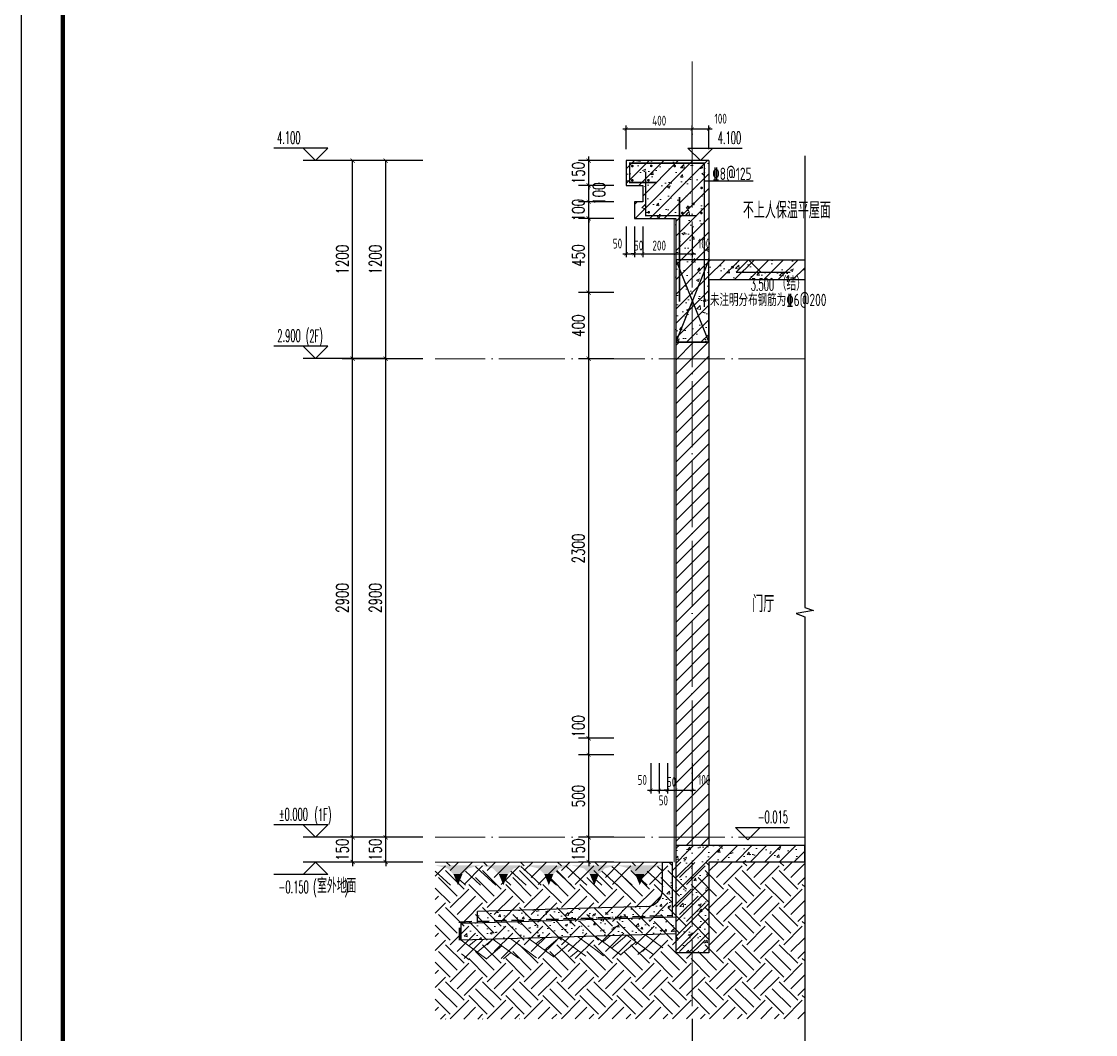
# Model space of a CAD drawing. Extents: x -655480 to 203344, y -294099 to 287156.
# Drawn here: x 163228 to 169733, y 121237 to 127375 of the extents above; entities that cross this region are included whole.
import ezdxf

# ---------------------------------------------------------------- set-up
doc = ezdxf.new("R2010")
doc.units = 0
doc.header["$LTSCALE"] = 1000
doc.linetypes.add('DASH', pattern=[0.35, 0.25, -0.1])
doc.linetypes.add('DOTE', pattern=[2.42, 2, -0.2, 0.02, -0.2])
doc.layers.get('0').update_dxf_attribs({"linetype": 'CONTINUOUS'})
doc.layers.get('DEFPOINTS').update_dxf_attribs({"linetype": 'CONTINUOUS'})
for name, color, linetype in [('AXIS', 3, 'CONTINUOUS'), ('COLUMN', 4, 'CONTINUOUS'), ('DIM', 2, 'CONTINUOUS'), ('DIM_ELEV', 3, 'CONTINUOUS'), ('DIM_SYMB', 3, 'CONTINUOUS'), ('PUB_DIM', 3, 'CONTINUOUS'), ('PUB_TEXT', 2, 'CONTINUOUS'), ('REIN', 6, 'CONTINUOUS'), ('S-大样-砼线', 7, 'CONTINUOUS'), ('S-引出线', 40, 'CONTINUOUS'), ('TEXT', 2, 'CONTINUOUS'), ('WALL', 5, 'CONTINUOUS')]:
    doc.layers.add(name, color=color, linetype=linetype)
for name, color, linetype, lineweight in [('DOTE', 19, 'DOTE', 9), ('PUB_HATCH', 8, 'CONTINUOUS', 9), ('图框', 9, 'CONTINUOUS', 18), ('填充', 251, 'CONTINUOUS', 5), ('立面-中轮廓线', 30, 'CONTINUOUS', 35), ('粉刷', 251, 'CONTINUOUS', 9)]:
    doc.layers.add(name, color=color, linetype=linetype, lineweight=lineweight)
doc.layers.add('yichutu', color=7, linetype='CONTINUOUS', true_color=0xffffff)
doc.styles.add('_TCH_DIM', font='SIMPLEX.shx', dxfattribs={"width": 0.7, "bigfont": 'GBCBIG.shx'})
doc.styles.add('_TCH_DIM_T3', font='SIMPLEX', dxfattribs={"width": 0.705882, "bigfont": 'GBCBIG'})
doc.styles.add('TSSD_DIMENSION', font='Tssdeng.shx', dxfattribs={"width": 0.7, "bigfont": 'tssdchn.shx'})
doc.styles.add('TSSD_REIN', font='tssdeng.shx', dxfattribs={"width": 0.7, "height": 300, "bigfont": 'tssdchn.shx'})
doc.dimstyles.new('_TCH_ARCH&&25', dxfattribs={"dimtxt": 74.375, "dimasz": 25, "dimexe": 62.5, "dimexo": 75, "dimgap": 25, "dimtad": 1, "dimdec": 0, "dimzin": 0, "dimdsep": 46, "dimtxsty": '_TCH_DIM_T3', "dimblk": 'ARCHTICK', "dimcen": 0.09, "dimclrt": 7, "dimazin": 0, "dimtfac": 1, "dimtdec": 0, "dimtix": 1, "dimtmove": 2, "dimatfit": 3, "dimldrblk": 'ARCHTICK', "dimfxl": 1, "dimtolj": 1, "dimtzin": 0, "dimarcsym": 0})
doc.dimstyles.new('TSSD_20_20', dxfattribs={"dimtxt": 60, "dimasz": 20, "dimexe": 20, "dimexo": 50, "dimgap": 20, "dimtad": 1, "dimdec": 0, "dimzin": 0, "dimdsep": 46, "dimtxsty": 'TSSD_DIMENSION', "dimblk": 'ARCHTICK', "dimblk1": 'ARCHTICK', "dimblk2": 'ARCHTICK', "dimcen": 0, "dimdle": 20, "dimclrt": 7, "dimadec": 0, "dimazin": 0, "dimtfac": 1, "dimtdec": 0, "dimtix": 1, "dimtmove": 2, "dimatfit": 3, "dimfxl": 1, "dimtolj": 1, "dimtzin": 0, "dimarcsym": 0})
pattern_1 = [(50, (28072.99, 249033.25), (143.452037, -12.550427), [15, -165]), (355, (28072.99, 249033.25), (-27.750267, 150.438427), [12, -132]), (100.4514, (28084.94, 249032.2), (115.701876, 137.88791), [12.74804, -140.22842]), (46.1842, (28072.99, 249073.25), (213.44821, -33.1038), [22.5, -247.5]), (96.6356, (28090.77, 249070.5), (186.93254, 194.82357), [19.12206, -210.3426]), (351.1842, (28072.99, 249073.25), (186.93239, 194.82372), [18, -198]), (21, (28092.99, 249063.25), (119.38141, -80.52378), [15, -165]), (326, (28092.99, 249063.25), (48.663066, 145.03001), [12, -132]), (71.4514, (28102.93, 249056.54), (168.044526, 64.5061), [12.74804, -140.22842]), (37.5, (28072.986, 249033.25), (2.431971, 66.578771), [0, -130.4, 0, -134, 0, -132.5]), (7.5, (28072.986, 249033.25), (52.613907, 78.882342), [0, -76.4, 0, -127.4, 0, -50.5]), (327.5, (28028.386, 249033.25), (106.764487, -4.510974), [0, -50, 0, -156, 0, -207]), (317.5, (28008.39, 249033.25), (116.637234, 20.020996), [0, -65, 0, -103.6, 0, -147])]
pattern_2 = [(45, (-512502.044, 291727.59), (-44.194174, 44.194174), []), (50, (-512502.04, 291727.59), (179.315046, -15.688034), [18.75, -206.25]), (355, (-512502.04, 291727.6), (-34.687833, 188.048033), [15, -165]), (100.4514, (-512487.1, 291726.28), (144.627345, 172.359886), [15.935047, -175.28553]), (46.1842, (-512502.04, 291777.6), (266.81026, -41.379754), [28.125, -309.375]), (96.6356, (-512479.8, 291774.14), (233.66568, 243.52947), [23.90257, -262.92825]), (351.1842, (-512502.04, 291777.6), (233.66549, 243.52965), [22.5, -247.5]), (21, (-512477.04, 291765.09), (149.226763, -100.654723), [18.75, -206.25]), (326, (-512477.04, 291765.1), (60.828833, 181.28751), [15, -165]), (71.4514, (-512464.6, 291756.7), (210.055657, 80.632624), [15.935047, -175.28553]), (37.5, (-512502.044, 291727.59), (3.039964, 83.2234635), [0, -163, 0, -167.5, 0, -165.625]), (7.5, (-512502.04, 291727.59), (65.767384, 98.602928), [0, -95.5, 0, -159.25, 0, -63.125]), (327.5, (-512557.794, 291727.59), (133.455609, -5.638718), [0, -62.5, 0, -195, 0, -258.75]), (317.5, (-512582.79, 291727.59), (145.796542, 25.026246), [0, -81.25, 0, -129.5, 0, -183.75])]

# ---------------------------------------------------------------- blocks, each defined once
blk = doc.blocks.new('GFDDDDRG')
at = {"layer": '图框'}
blk.add_lwpolyline([(923310, -107437), (923310, -159999), (893610, -159999), (893610, -107437)], close=True, dxfattribs=at)
blk.add_lwpolyline([(923310, -107437), (923310, -159999), (893610, -159999), (893610, -107437)], close=True, dxfattribs=at)
at = {"layer": '图框', "const_width": 50}
blk.add_lwpolyline([(894110, -159499), (922810, -159499), (922810, -108687), (894110, -108687)], close=True, dxfattribs=at)
blk = doc.blocks.new('yct-1051-594-26275-14850-25-1002.0')
at = {"layer": 'yichutu', "color": 7, "true_color": 0xffffff}
blk.add_lwpolyline([(0, 0), (0, 14850), (26275, 14850), (26275, 0)], close=True, dxfattribs=at)
blk = doc.blocks.new('$LINEPAT$素土夯实')
at = {"color": 0}
for p, q in [((0, -210), (210, 0)), ((120, -300), (420, 0)), ((420, 0), (608, -188)), ((495, -300), (795, 0)), ((615, 0), (705, -90)), ((315, -105), (502, -293)), ((210, -210), (300, -300)), ((705, -300), (795, -210))]:
    blk.add_line(p, q, dxfattribs=at)
blk = doc.blocks.new('$LinePat$自然土壤')
at = {"color": 0}
for p, q in [((0, -90), (71, -19)), ((0, -300), (211, -89)), ((420, -300), (630, -90)), ((210, -300), (286, -224))]:
    blk.add_line(p, q, dxfattribs=at)
for points in [[(0, 0), (630, 0), (168, -45), (462, -45)], [(168, -45), (462, -45), (252, -132), (378, -132)], [(252, -132), (378, -132), (315, -300)]]:
    blk.add_solid(points, dxfattribs=at)
blk = doc.blocks.new('sanshui')
at = {"layer": '粉刷'}
h = blk.add_hatch(dxfattribs=at)
h.set_pattern_fill('混凝土', color=256, scale=20)
h.set_pattern_definition(pattern_1)
edge = h.paths.add_edge_path()
edge.add_line((346317.8, 427329.6), (346257.8, 427329.6))
edge.add_line((346257.8, 427329.6), (346257.8, 427160.3))
edge.add_arc((346157.8, 427160.3), 100, 271.71836, 360, ccw=False)
edge.add_line((346160.8, 427060.3), (345137.8, 427029.6))
edge.add_line((345137.8, 427029.6), (345137.8, 426969.6))
edge.add_line((345137.8, 426969.6), (346317.8, 427005))
edge.add_line((346317.8, 427005), (346317.8, 427329.6))
h = blk.add_hatch(dxfattribs=at)
h.set_pattern_fill('混凝土', color=256, scale=20)
h.set_pattern_definition(pattern_1)
h.paths.add_polyline_path([(346337.8, 426895.6), (346337.8, 426995.6), (345037.8, 426956.6), (345037.8, 426856.6)])
at = {"layer": 'COLUMN'}
for p, q in [((346257.8, 427329.6), (346317.8, 427329.6)), ((346257.8, 427160.3), (346257.8, 427329.6)), ((346317.8, 426995), (346317.8, 427329.6)), ((346160.8, 427060.3), (345137.8, 427029.6)), ((345137.8, 426959.6), (345137.8, 427029.6)), ((346338.1, 426995.6), (345037.8, 426956.6)), ((345037.8, 426856.6), (345037.8, 426956.6)), ((346338.1, 426895.6), (345037.8, 426856.6))]:
    blk.add_line(p, q, dxfattribs=at)
blk.add_arc((346157.8, 427160.3), 100, 271.71836, 0, dxfattribs=at)
at = {"layer": '立面-中轮廓线', "linetype": 'DASH', "ltscale": 0.3}
blk.add_lwpolyline([(345027.8, 426856.6), (345027.8, 426966.3), (346317.8, 427005)], dxfattribs=at)
at = {"layer": '粉刷'}
blk.add_line((344881.5, 427329.6), (346257.8, 427329.6), dxfattribs=at)
at = {"layer": '粉刷', "yscale": 0.4, "zscale": 0.4}
for name, p, xscale, rotation in [('$LinePat$自然土壤', (345156.8, 427309.6), -0.4369306507241237, 359.9999999999903), ('$LinePat$自然土壤', (345432, 427309.6), -0.4369306507241237, 359.9999999999903), ('$LinePat$自然土壤', (345707.3, 427309.6), -0.4369306507241237, 359.9999999999903), ('$LinePat$自然土壤', (345982.6, 427309.6), -0.4369306507241237, 359.9999999999903), ('$LinePat$自然土壤', (346257.8, 427309.6), -0.4369306507241237, 359.9999999999903), ('$LINEPAT$素土夯实', (345444.5, 426868.8), -0.5117605352322558, 1.718358001643932), ('$LINEPAT$素土夯实', (345851.2, 426881), -0.5117605352322558, 1.718358001643932), ('$LINEPAT$素土夯实', (346257.8, 426893.2), -0.5117605352322558, 1.718358001643932)]:
    blk.add_blockref(name, p, dxfattribs=dict(at, xscale=xscale, rotation=rotation))
blk = doc.blocks.new('_ArchTick')
at = {"color": 0, "linetype": 'ByBlock', "const_width": 0.15}
blk.add_lwpolyline([(-0.5, -0.5), (0.5, 0.5)], dxfattribs=at)
blk = doc.blocks.new('*D3449')
at = {"layer": 'DEFPOINTS', "color": 0, "transparency": 16777216}
for p in [(167040.6, 122931.5), (167090.6, 122931.5), (167090.6, 122717)]:
    blk.add_point(p, dxfattribs=at)
at = {"layer": 'DIM', "color": 0, "lineweight": -2, "transparency": 16777216}
for p, q in [((167040.6, 122881.5), (167040.6, 122697)), ((167090.6, 122881.5), (167090.6, 122697)), ((167020.6, 122717), (167110.6, 122717))]:
    blk.add_line(p, q, dxfattribs=at)
at = {"layer": 'DIM', "color": 0, "lineweight": -2, "transparency": 16777216, "xscale": 20, "yscale": 20, "zscale": 20, "rotation": 180}
blk.add_blockref('_ArchTick', (167040.6, 122717), dxfattribs=at)
at = {"layer": 'DIM', "color": 0, "lineweight": -2, "transparency": 16777216, "xscale": 20, "yscale": 20, "zscale": 20}
blk.add_blockref('_ArchTick', (167090.6, 122717), dxfattribs=at)
at = {"layer": 'DIM', "color": 7, "transparency": 16777216, "insert": (166988.2, 122779.2), "char_height": 60, "attachment_point": 5, "style": 'TSSD_DIMENSION'}
blk.add_mtext('\\A1;50', dxfattribs=at)
blk = doc.blocks.new('*D3450')
at = {"layer": 'DEFPOINTS', "color": 0, "transparency": 16777216}
for p in [(167090.6, 122931.5), (167140.6, 122931.5), (167140.6, 122717)]:
    blk.add_point(p, dxfattribs=at)
at = {"layer": 'DIM', "color": 0, "lineweight": -2, "transparency": 16777216}
for p, q in [((167090.6, 122881.5), (167090.6, 122697)), ((167140.6, 122881.5), (167140.6, 122697)), ((167070.6, 122717), (167160.6, 122717))]:
    blk.add_line(p, q, dxfattribs=at)
at = {"layer": 'DIM', "color": 0, "lineweight": -2, "transparency": 16777216, "xscale": 20, "yscale": 20, "zscale": 20, "rotation": 180}
blk.add_blockref('_ArchTick', (167090.6, 122717), dxfattribs=at)
at = {"layer": 'DIM', "color": 0, "lineweight": -2, "transparency": 16777216, "xscale": 20, "yscale": 20, "zscale": 20}
blk.add_blockref('_ArchTick', (167140.6, 122717), dxfattribs=at)
at = {"layer": 'DIM', "color": 7, "transparency": 16777216, "insert": (167115.6, 122655), "char_height": 60, "attachment_point": 5, "style": 'TSSD_DIMENSION'}
blk.add_mtext('\\A1;50', dxfattribs=at)
blk = doc.blocks.new('*D3451')
at = {"layer": 'DEFPOINTS', "color": 0, "transparency": 16777216}
for p in [(167140.6, 122931.5), (167190.7, 122931.5), (167190.7, 122717)]:
    blk.add_point(p, dxfattribs=at)
at = {"layer": 'DIM', "color": 0, "lineweight": -2, "transparency": 16777216}
for p, q in [((167140.6, 122881.5), (167140.6, 122697)), ((167190.7, 122881.5), (167190.7, 122697)), ((167140.6, 122717), (167120.6, 122717)), ((167140.6, 122717), (167190.7, 122717)), ((167190.7, 122717), (167210.7, 122717))]:
    blk.add_line(p, q, dxfattribs=at)
at = {"layer": 'DIM', "color": 0, "lineweight": -2, "transparency": 16777216, "xscale": 20, "yscale": 20, "zscale": 20}
blk.add_blockref('_ArchTick', (167140.6, 122717), dxfattribs=at)
at = {"layer": 'DIM', "color": 0, "lineweight": -2, "transparency": 16777216, "xscale": 20, "yscale": 20, "zscale": 20, "rotation": 180}
blk.add_blockref('_ArchTick', (167190.7, 122717), dxfattribs=at)
at = {"layer": 'DIM', "color": 7, "transparency": 16777216, "insert": (167165.7, 122767), "char_height": 60, "attachment_point": 5, "style": 'TSSD_DIMENSION'}
blk.add_mtext('\\A1;50', dxfattribs=at)
blk = doc.blocks.new('*D3452')
at = {"layer": 'DEFPOINTS', "color": 0, "transparency": 16777216}
for p in [(167190.7, 122931.5), (167290.7, 122931.5), (167290.7, 122717)]:
    blk.add_point(p, dxfattribs=at)
at = {"layer": 'DIM', "color": 0, "lineweight": -2, "transparency": 16777216}
for p, q in [((167190.7, 122881.5), (167190.7, 122697)), ((167290.7, 122881.5), (167290.7, 122697)), ((167170.7, 122717), (167310.7, 122717))]:
    blk.add_line(p, q, dxfattribs=at)
at = {"layer": 'DIM', "color": 0, "lineweight": -2, "transparency": 16777216, "xscale": 20, "yscale": 20, "zscale": 20, "rotation": 180}
blk.add_blockref('_ArchTick', (167190.7, 122717), dxfattribs=at)
at = {"layer": 'DIM', "color": 0, "lineweight": -2, "transparency": 16777216, "xscale": 20, "yscale": 20, "zscale": 20}
blk.add_blockref('_ArchTick', (167290.7, 122717), dxfattribs=at)
at = {"layer": 'DIM', "color": 7, "transparency": 16777216, "insert": (167363.1, 122779.2), "char_height": 60, "attachment_point": 5, "style": 'TSSD_DIMENSION'}
blk.add_mtext('\\A1;100', dxfattribs=at)
blk = doc.blocks.new('*D3453')
at = {"layer": 'DEFPOINTS', "color": 0, "transparency": 16777216}
for p in [(166663.6, 122431.5), (166890.7, 122431.5), (166890.7, 122281.6)]:
    blk.add_point(p, dxfattribs=at)
at = {"layer": 'PUB_DIM', "color": 0, "lineweight": -2, "transparency": 16777216}
for p, q in [((166815.7, 122431.5), (166601.1, 122431.5)), ((166663.6, 122431.5), (166663.6, 122456.5)), ((166663.6, 122281.6), (166663.6, 122431.5)), ((166815.7, 122281.6), (166601.1, 122281.6)), ((166663.6, 122281.6), (166663.6, 122256.6))]:
    blk.add_line(p, q, dxfattribs=at)
at = {"layer": 'PUB_DIM', "color": 0, "lineweight": -2, "transparency": 16777216, "xscale": 25, "yscale": 25, "zscale": 25}
for p, rotation in [((166663.6, 122431.5), 270), ((166663.6, 122281.6), 90)]:
    blk.add_blockref('_ArchTick', p, dxfattribs=dict(at, rotation=rotation))
at = {"layer": 'PUB_DIM', "color": 7, "transparency": 16777216, "insert": (166601.4, 122356.6), "char_height": 74.38, "attachment_point": 5, "rotation": 90, "style": '_TCH_DIM_T3'}
blk.add_mtext('\\A1;150', dxfattribs=at)
blk = doc.blocks.new('*D3454')
at = {"layer": 'DEFPOINTS', "color": 0, "transparency": 16777216}
for p in [(166663.6, 122931.5), (166890.7, 122931.5), (166890.7, 122431.5)]:
    blk.add_point(p, dxfattribs=at)
at = {"layer": 'PUB_DIM', "color": 0, "lineweight": -2, "transparency": 16777216}
for p, q in [((166815.7, 122931.5), (166601.1, 122931.5)), ((166663.6, 122431.5), (166663.6, 122931.5)), ((166815.7, 122431.5), (166601.1, 122431.5))]:
    blk.add_line(p, q, dxfattribs=at)
at = {"layer": 'PUB_DIM', "color": 0, "lineweight": -2, "transparency": 16777216, "xscale": 25, "yscale": 25, "zscale": 25}
for p, rotation in [((166663.6, 122931.5), 90), ((166663.6, 122431.5), 270)]:
    blk.add_blockref('_ArchTick', p, dxfattribs=dict(at, rotation=rotation))
at = {"layer": 'PUB_DIM', "color": 7, "transparency": 16777216, "insert": (166601.4, 122681.5), "char_height": 74.38, "attachment_point": 5, "rotation": 90, "style": '_TCH_DIM_T3'}
blk.add_mtext('\\A1;500', dxfattribs=at)
blk = doc.blocks.new('*D3455')
at = {"layer": 'DEFPOINTS', "color": 0, "transparency": 16777216}
for p in [(166663.6, 123031.5), (166890.7, 123031.5), (166890.7, 122931.5)]:
    blk.add_point(p, dxfattribs=at)
at = {"layer": 'PUB_DIM', "color": 0, "lineweight": -2, "transparency": 16777216}
for p, q in [((166815.7, 123031.5), (166601.1, 123031.5)), ((166663.6, 122931.5), (166663.6, 123031.5)), ((166815.7, 122931.5), (166601.1, 122931.5))]:
    blk.add_line(p, q, dxfattribs=at)
at = {"layer": 'PUB_DIM', "color": 0, "lineweight": -2, "transparency": 16777216, "xscale": 25, "yscale": 25, "zscale": 25}
for p, rotation in [((166663.6, 123031.5), 90), ((166663.6, 122931.5), 270)]:
    blk.add_blockref('_ArchTick', p, dxfattribs=dict(at, rotation=rotation))
at = {"layer": 'PUB_DIM', "color": 7, "transparency": 16777216, "insert": (166601.4, 123103.9), "char_height": 74.38, "attachment_point": 5, "rotation": 90, "style": '_TCH_DIM_T3'}
blk.add_mtext('\\A1;100', dxfattribs=at)
blk = doc.blocks.new('*D3456')
at = {"layer": 'DEFPOINTS', "color": 0, "transparency": 16777216}
for p in [(166663.6, 125331.5), (166890.7, 125331.5), (166890.7, 123031.5)]:
    blk.add_point(p, dxfattribs=at)
at = {"layer": 'PUB_DIM', "color": 0, "lineweight": -2, "transparency": 16777216}
for p, q in [((166815.7, 125331.5), (166601.1, 125331.5)), ((166663.6, 123031.5), (166663.6, 125331.5)), ((166815.7, 123031.5), (166601.1, 123031.5))]:
    blk.add_line(p, q, dxfattribs=at)
at = {"layer": 'PUB_DIM', "color": 0, "lineweight": -2, "transparency": 16777216, "xscale": 25, "yscale": 25, "zscale": 25}
for p, rotation in [((166663.6, 125331.5), 90), ((166663.6, 123031.5), 270)]:
    blk.add_blockref('_ArchTick', p, dxfattribs=dict(at, rotation=rotation))
at = {"layer": 'PUB_DIM', "color": 7, "transparency": 16777216, "insert": (166601.4, 124181.5), "char_height": 74.38, "attachment_point": 5, "rotation": 90, "style": '_TCH_DIM_T3'}
blk.add_mtext('\\A1;2300', dxfattribs=at)
blk = doc.blocks.new('*D3457')
at = {"layer": 'DEFPOINTS', "color": 0, "transparency": 16777216}
for p in [(166663.6, 125731.6), (166890.7, 125731.6), (166890.7, 125331.5)]:
    blk.add_point(p, dxfattribs=at)
at = {"layer": 'PUB_DIM', "color": 0, "lineweight": -2, "transparency": 16777216}
for p, q in [((166815.7, 125731.6), (166601.1, 125731.6)), ((166663.6, 125331.5), (166663.6, 125731.6)), ((166815.7, 125331.5), (166601.1, 125331.5))]:
    blk.add_line(p, q, dxfattribs=at)
at = {"layer": 'PUB_DIM', "color": 0, "lineweight": -2, "transparency": 16777216, "xscale": 25, "yscale": 25, "zscale": 25}
for p, rotation in [((166663.6, 125731.6), 90), ((166663.6, 125331.5), 270)]:
    blk.add_blockref('_ArchTick', p, dxfattribs=dict(at, rotation=rotation))
at = {"layer": 'PUB_DIM', "color": 7, "transparency": 16777216, "insert": (166601.4, 125531.5), "char_height": 74.38, "attachment_point": 5, "rotation": 90, "style": '_TCH_DIM_T3'}
blk.add_mtext('\\A1;400', dxfattribs=at)
blk = doc.blocks.new('*D3458')
at = {"layer": 'DEFPOINTS', "color": 0, "transparency": 16777216}
for p in [(166663.6, 126181.6), (166890.7, 126181.6), (166890.7, 125731.6)]:
    blk.add_point(p, dxfattribs=at)
at = {"layer": 'PUB_DIM', "color": 0, "lineweight": -2, "transparency": 16777216}
for p, q in [((166815.7, 126181.6), (166601.1, 126181.6)), ((166663.6, 125731.6), (166663.6, 126181.6)), ((166815.7, 125731.6), (166601.1, 125731.6))]:
    blk.add_line(p, q, dxfattribs=at)
at = {"layer": 'PUB_DIM', "color": 0, "lineweight": -2, "transparency": 16777216, "xscale": 25, "yscale": 25, "zscale": 25}
for p, rotation in [((166663.6, 126181.6), 90), ((166663.6, 125731.6), 270)]:
    blk.add_blockref('_ArchTick', p, dxfattribs=dict(at, rotation=rotation))
at = {"layer": 'PUB_DIM', "color": 7, "transparency": 16777216, "insert": (166601.4, 125956.6), "char_height": 74.38, "attachment_point": 5, "rotation": 90, "style": '_TCH_DIM_T3'}
blk.add_mtext('\\A1;450', dxfattribs=at)
blk = doc.blocks.new('*D3459')
at = {"layer": 'DEFPOINTS', "color": 0, "transparency": 16777216}
for p in [(166663.6, 126281.6), (166890.7, 126281.6), (166890.7, 126181.6)]:
    blk.add_point(p, dxfattribs=at)
at = {"layer": 'PUB_DIM', "color": 0, "lineweight": -2, "transparency": 16777216}
for p, q in [((166815.7, 126281.6), (166601.1, 126281.6)), ((166663.6, 126281.6), (166663.6, 126306.6)), ((166663.6, 126181.6), (166663.6, 126281.6)), ((166815.7, 126181.6), (166601.1, 126181.6)), ((166663.6, 126181.6), (166663.6, 126156.6))]:
    blk.add_line(p, q, dxfattribs=at)
at = {"layer": 'PUB_DIM', "color": 0, "lineweight": -2, "transparency": 16777216, "xscale": 25, "yscale": 25, "zscale": 25}
for p, rotation in [((166663.6, 126281.6), 270), ((166663.6, 126181.6), 90)]:
    blk.add_blockref('_ArchTick', p, dxfattribs=dict(at, rotation=rotation))
at = {"layer": 'PUB_DIM', "color": 7, "transparency": 16777216, "insert": (166601.4, 126231.6), "char_height": 74.38, "attachment_point": 5, "rotation": 90, "style": '_TCH_DIM_T3'}
blk.add_mtext('\\A1;100', dxfattribs=at)
blk = doc.blocks.new('*D3460')
at = {"layer": 'DEFPOINTS', "color": 0, "transparency": 16777216}
for p in [(166663.6, 126381.6), (166890.7, 126381.6), (166890.7, 126281.6)]:
    blk.add_point(p, dxfattribs=at)
at = {"layer": 'PUB_DIM', "color": 0, "lineweight": -2, "transparency": 16777216}
for p, q in [((166815.7, 126381.6), (166601.1, 126381.6)), ((166663.6, 126281.6), (166663.6, 126381.6)), ((166815.7, 126281.6), (166601.1, 126281.6))]:
    blk.add_line(p, q, dxfattribs=at)
at = {"layer": 'PUB_DIM', "color": 0, "lineweight": -2, "transparency": 16777216, "xscale": 25, "yscale": 25, "zscale": 25}
for p, rotation in [((166663.6, 126381.6), 90), ((166663.6, 126281.6), 270)]:
    blk.add_blockref('_ArchTick', p, dxfattribs=dict(at, rotation=rotation))
at = {"layer": 'PUB_DIM', "color": 7, "transparency": 16777216, "insert": (166725.6, 126331.6), "char_height": 74.38, "attachment_point": 5, "rotation": 90, "style": '_TCH_DIM_T3'}
blk.add_mtext('\\A1;100', dxfattribs=at)
blk = doc.blocks.new('*D3461')
at = {"layer": 'DEFPOINTS', "color": 0, "transparency": 16777216}
for p in [(166663.6, 126531.6), (166890.7, 126531.6), (166890.7, 126381.6)]:
    blk.add_point(p, dxfattribs=at)
at = {"layer": 'PUB_DIM', "color": 0, "lineweight": -2, "transparency": 16777216}
for p, q in [((166815.7, 126531.6), (166601.1, 126531.6)), ((166663.6, 126531.6), (166663.6, 126556.6)), ((166663.6, 126381.6), (166663.6, 126531.6)), ((166815.7, 126381.6), (166601.1, 126381.6)), ((166663.6, 126381.6), (166663.6, 126356.6))]:
    blk.add_line(p, q, dxfattribs=at)
at = {"layer": 'PUB_DIM', "color": 0, "lineweight": -2, "transparency": 16777216, "xscale": 25, "yscale": 25, "zscale": 25}
for p, rotation in [((166663.6, 126531.6), 270), ((166663.6, 126381.6), 90)]:
    blk.add_blockref('_ArchTick', p, dxfattribs=dict(at, rotation=rotation))
at = {"layer": 'PUB_DIM', "color": 7, "transparency": 16777216, "insert": (166601.4, 126456.6), "char_height": 74.38, "attachment_point": 5, "rotation": 90, "style": '_TCH_DIM_T3'}
blk.add_mtext('\\A1;150', dxfattribs=at)
blk = doc.blocks.new('*D3462')
at = {"layer": 'DEFPOINTS', "color": 0, "transparency": 16777216}
for p in [(166890.7, 126181.6), (166940.7, 126181.6), (166940.7, 125967)]:
    blk.add_point(p, dxfattribs=at)
at = {"layer": 'DIM', "color": 0, "lineweight": -2, "transparency": 16777216}
for p, q in [((166890.7, 126131.6), (166890.7, 125947)), ((166940.7, 126131.6), (166940.7, 125947)), ((166870.7, 125967), (166960.7, 125967))]:
    blk.add_line(p, q, dxfattribs=at)
at = {"layer": 'DIM', "color": 0, "lineweight": -2, "transparency": 16777216, "xscale": 20, "yscale": 20, "zscale": 20, "rotation": 180}
blk.add_blockref('_ArchTick', (166890.7, 125967), dxfattribs=at)
at = {"layer": 'DIM', "color": 0, "lineweight": -2, "transparency": 16777216, "xscale": 20, "yscale": 20, "zscale": 20}
blk.add_blockref('_ArchTick', (166940.7, 125967), dxfattribs=at)
at = {"layer": 'DIM', "color": 7, "transparency": 16777216, "insert": (166838.2, 126029.2), "char_height": 60, "attachment_point": 5, "style": 'TSSD_DIMENSION'}
blk.add_mtext('\\A1;50', dxfattribs=at)
blk = doc.blocks.new('*D3463')
at = {"layer": 'DEFPOINTS', "color": 0, "transparency": 16777216}
for p in [(166940.7, 126181.6), (166990.7, 126181.6), (166990.7, 125967)]:
    blk.add_point(p, dxfattribs=at)
at = {"layer": 'DIM', "color": 0, "lineweight": -2, "transparency": 16777216}
for p, q in [((166940.7, 126131.6), (166940.7, 125947)), ((166990.7, 126131.6), (166990.7, 125947)), ((166940.7, 125967), (166920.7, 125967)), ((166940.7, 125967), (166990.7, 125967)), ((166990.7, 125967), (167010.7, 125967))]:
    blk.add_line(p, q, dxfattribs=at)
at = {"layer": 'DIM', "color": 0, "lineweight": -2, "transparency": 16777216, "xscale": 20, "yscale": 20, "zscale": 20}
blk.add_blockref('_ArchTick', (166940.7, 125967), dxfattribs=at)
at = {"layer": 'DIM', "color": 0, "lineweight": -2, "transparency": 16777216, "xscale": 20, "yscale": 20, "zscale": 20, "rotation": 180}
blk.add_blockref('_ArchTick', (166990.7, 125967), dxfattribs=at)
at = {"layer": 'DIM', "color": 7, "transparency": 16777216, "insert": (166965.7, 126017), "char_height": 60, "attachment_point": 5, "style": 'TSSD_DIMENSION'}
blk.add_mtext('\\A1;50', dxfattribs=at)
blk = doc.blocks.new('*D3464')
at = {"layer": 'DEFPOINTS', "color": 0, "transparency": 16777216}
for p in [(166990.7, 126181.6), (167190.7, 126181.6), (167190.7, 125967)]:
    blk.add_point(p, dxfattribs=at)
at = {"layer": 'DIM', "color": 0, "lineweight": -2, "transparency": 16777216}
for p, q in [((166990.7, 126131.6), (166990.7, 125947)), ((167190.7, 126131.6), (167190.7, 125947)), ((166970.7, 125967), (167210.7, 125967))]:
    blk.add_line(p, q, dxfattribs=at)
at = {"layer": 'DIM', "color": 0, "lineweight": -2, "transparency": 16777216, "xscale": 20, "yscale": 20, "zscale": 20, "rotation": 180}
blk.add_blockref('_ArchTick', (166990.7, 125967), dxfattribs=at)
at = {"layer": 'DIM', "color": 0, "lineweight": -2, "transparency": 16777216, "xscale": 20, "yscale": 20, "zscale": 20}
blk.add_blockref('_ArchTick', (167190.7, 125967), dxfattribs=at)
at = {"layer": 'DIM', "color": 7, "transparency": 16777216, "insert": (167090.7, 126017), "char_height": 60, "attachment_point": 5, "style": 'TSSD_DIMENSION'}
blk.add_mtext('\\A1;200', dxfattribs=at)
blk = doc.blocks.new('*D3465')
at = {"layer": 'DEFPOINTS', "color": 0, "transparency": 16777216}
for p in [(167190.7, 126181.6), (167290.7, 126181.6), (167290.7, 125967)]:
    blk.add_point(p, dxfattribs=at)
at = {"layer": 'DIM', "color": 0, "lineweight": -2, "transparency": 16777216}
for p, q in [((167190.7, 126131.6), (167190.7, 125947)), ((167290.7, 126131.6), (167290.7, 125947)), ((167170.7, 125967), (167310.7, 125967))]:
    blk.add_line(p, q, dxfattribs=at)
at = {"layer": 'DIM', "color": 0, "lineweight": -2, "transparency": 16777216, "xscale": 20, "yscale": 20, "zscale": 20, "rotation": 180}
blk.add_blockref('_ArchTick', (167190.7, 125967), dxfattribs=at)
at = {"layer": 'DIM', "color": 0, "lineweight": -2, "transparency": 16777216, "xscale": 20, "yscale": 20, "zscale": 20}
blk.add_blockref('_ArchTick', (167290.7, 125967), dxfattribs=at)
at = {"layer": 'DIM', "color": 7, "transparency": 16777216, "insert": (167363.1, 126029.2), "char_height": 60, "attachment_point": 5, "style": 'TSSD_DIMENSION'}
blk.add_mtext('\\A1;100', dxfattribs=at)
blk = doc.blocks.new('*D3466')
at = {"layer": 'DEFPOINTS', "color": 0, "transparency": 16777216}
for p in [(167290.7, 126723.6), (166890.7, 126551.6), (167290.7, 126551.6)]:
    blk.add_point(p, dxfattribs=at)
at = {"layer": 'DIM', "color": 0, "lineweight": -2, "transparency": 16777216}
for p, q in [((166870.7, 126723.6), (167310.7, 126723.6)), ((166890.7, 126601.6), (166890.7, 126743.6)), ((167290.7, 126601.6), (167290.7, 126743.6))]:
    blk.add_line(p, q, dxfattribs=at)
at = {"layer": 'DIM', "color": 0, "lineweight": -2, "transparency": 16777216, "xscale": 20, "yscale": 20, "zscale": 20, "rotation": 180}
blk.add_blockref('_ArchTick', (166890.7, 126723.6), dxfattribs=at)
at = {"layer": 'DIM', "color": 0, "lineweight": -2, "transparency": 16777216, "xscale": 20, "yscale": 20, "zscale": 20}
blk.add_blockref('_ArchTick', (167290.7, 126723.6), dxfattribs=at)
at = {"layer": 'DIM', "color": 7, "transparency": 16777216, "insert": (167090.7, 126773.6), "char_height": 60, "attachment_point": 5, "style": 'TSSD_DIMENSION'}
blk.add_mtext('\\A1;400', dxfattribs=at)
blk = doc.blocks.new('*D3467')
at = {"layer": 'DEFPOINTS', "color": 0, "transparency": 16777216}
for p in [(167390.6, 126723.6), (167290.7, 126551.6), (167390.6, 126551.6)]:
    blk.add_point(p, dxfattribs=at)
at = {"layer": 'DIM', "color": 0, "lineweight": -2, "transparency": 16777216}
for p, q in [((167270.7, 126723.6), (167410.6, 126723.6)), ((167290.7, 126601.6), (167290.7, 126743.6)), ((167390.6, 126601.6), (167390.6, 126743.6))]:
    blk.add_line(p, q, dxfattribs=at)
at = {"layer": 'DIM', "color": 0, "lineweight": -2, "transparency": 16777216, "xscale": 20, "yscale": 20, "zscale": 20, "rotation": 180}
blk.add_blockref('_ArchTick', (167290.7, 126723.6), dxfattribs=at)
at = {"layer": 'DIM', "color": 0, "lineweight": -2, "transparency": 16777216, "xscale": 20, "yscale": 20, "zscale": 20}
blk.add_blockref('_ArchTick', (167390.6, 126723.6), dxfattribs=at)
at = {"layer": 'DIM', "color": 7, "transparency": 16777216, "insert": (167463, 126785.8), "char_height": 60, "attachment_point": 5, "style": 'TSSD_DIMENSION'}
blk.add_mtext('\\A1;100', dxfattribs=at)
blk = doc.blocks.new('*D3468')
at = {"layer": 'DEFPOINTS', "color": 0, "transparency": 16777216}
for p in [(165434.1, 122431.5), (165734.1, 122431.5), (165734.1, 122281.5)]:
    blk.add_point(p, dxfattribs=at)
at = {"layer": 'PUB_DIM', "color": 0, "lineweight": -2, "transparency": 16777216}
for p, q in [((165659.1, 122431.5), (165371.6, 122431.5)), ((165434.1, 122431.5), (165434.1, 122456.5)), ((165434.1, 122281.5), (165434.1, 122431.5)), ((165659.1, 122281.5), (165371.6, 122281.5)), ((165434.1, 122281.5), (165434.1, 122256.5))]:
    blk.add_line(p, q, dxfattribs=at)
at = {"layer": 'PUB_DIM', "color": 0, "lineweight": -2, "transparency": 16777216, "xscale": 25, "yscale": 25, "zscale": 25}
for p, rotation in [((165434.1, 122431.5), 270), ((165434.1, 122281.5), 90)]:
    blk.add_blockref('_ArchTick', p, dxfattribs=dict(at, rotation=rotation))
at = {"layer": 'PUB_DIM', "color": 7, "transparency": 16777216, "insert": (165371.9, 122356.5), "char_height": 74.38, "attachment_point": 5, "rotation": 90, "style": '_TCH_DIM_T3'}
blk.add_mtext('\\A1;150', dxfattribs=at)
blk = doc.blocks.new('*D3469')
at = {"layer": 'DEFPOINTS', "color": 0, "transparency": 16777216}
for p in [(165434.1, 125331.5), (165734.1, 125331.5), (165734.1, 122431.5)]:
    blk.add_point(p, dxfattribs=at)
at = {"layer": 'PUB_DIM', "color": 0, "lineweight": -2, "transparency": 16777216}
for p, q in [((165659.1, 125331.5), (165371.6, 125331.5)), ((165434.1, 122431.5), (165434.1, 125331.5)), ((165659.1, 122431.5), (165371.6, 122431.5))]:
    blk.add_line(p, q, dxfattribs=at)
at = {"layer": 'PUB_DIM', "color": 0, "lineweight": -2, "transparency": 16777216, "xscale": 25, "yscale": 25, "zscale": 25}
for p, rotation in [((165434.1, 125331.5), 90), ((165434.1, 122431.5), 270)]:
    blk.add_blockref('_ArchTick', p, dxfattribs=dict(at, rotation=rotation))
at = {"layer": 'PUB_DIM', "color": 7, "transparency": 16777216, "insert": (165371.9, 123881.5), "char_height": 74.38, "attachment_point": 5, "rotation": 90, "style": '_TCH_DIM_T3'}
blk.add_mtext('\\A1;2900', dxfattribs=at)
blk = doc.blocks.new('*D3470')
at = {"layer": 'DEFPOINTS', "color": 0, "transparency": 16777216}
for p in [(165434.1, 126531.6), (165734.1, 126531.6), (165734.1, 125331.5)]:
    blk.add_point(p, dxfattribs=at)
at = {"layer": 'PUB_DIM', "color": 0, "lineweight": -2, "transparency": 16777216}
for p, q in [((165659.1, 126531.6), (165371.6, 126531.6)), ((165434.1, 125331.5), (165434.1, 126531.6)), ((165659.1, 125331.5), (165371.6, 125331.5))]:
    blk.add_line(p, q, dxfattribs=at)
at = {"layer": 'PUB_DIM', "color": 0, "lineweight": -2, "transparency": 16777216, "xscale": 25, "yscale": 25, "zscale": 25}
for p, rotation in [((165434.1, 126531.6), 90), ((165434.1, 125331.5), 270)]:
    blk.add_blockref('_ArchTick', p, dxfattribs=dict(at, rotation=rotation))
at = {"layer": 'PUB_DIM', "color": 7, "transparency": 16777216, "insert": (165371.9, 125931.6), "char_height": 74.38, "attachment_point": 5, "rotation": 90, "style": '_TCH_DIM_T3'}
blk.add_mtext('\\A1;1200', dxfattribs=at)
blk = doc.blocks.new('*D3471')
at = {"layer": 'DEFPOINTS', "color": 0, "transparency": 16777216}
for p in [(165234.1, 122431.5), (165734.1, 122431.5), (165734.1, 122281.5)]:
    blk.add_point(p, dxfattribs=at)
at = {"layer": 'PUB_DIM', "color": 0, "lineweight": -2, "transparency": 16777216}
for p, q in [((165659.1, 122431.5), (165171.6, 122431.5)), ((165234.1, 122431.5), (165234.1, 122456.5)), ((165234.1, 122281.5), (165234.1, 122431.5)), ((165659.1, 122281.5), (165171.6, 122281.5)), ((165234.1, 122281.5), (165234.1, 122256.5))]:
    blk.add_line(p, q, dxfattribs=at)
at = {"layer": 'PUB_DIM', "color": 0, "lineweight": -2, "transparency": 16777216, "xscale": 25, "yscale": 25, "zscale": 25}
for p, rotation in [((165234.1, 122431.5), 270), ((165234.1, 122281.5), 90)]:
    blk.add_blockref('_ArchTick', p, dxfattribs=dict(at, rotation=rotation))
at = {"layer": 'PUB_DIM', "color": 7, "transparency": 16777216, "insert": (165171.9, 122356.5), "char_height": 74.38, "attachment_point": 5, "rotation": 90, "style": '_TCH_DIM_T3'}
blk.add_mtext('\\A1;150', dxfattribs=at)
blk = doc.blocks.new('*D3472')
at = {"layer": 'DEFPOINTS', "color": 0, "transparency": 16777216}
for p in [(165234.1, 125331.5), (165734.1, 125331.5), (165734.1, 122431.5)]:
    blk.add_point(p, dxfattribs=at)
at = {"layer": 'PUB_DIM', "color": 0, "lineweight": -2, "transparency": 16777216}
for p, q in [((165659.1, 125331.5), (165171.6, 125331.5)), ((165234.1, 122431.5), (165234.1, 125331.5)), ((165659.1, 122431.5), (165171.6, 122431.5))]:
    blk.add_line(p, q, dxfattribs=at)
at = {"layer": 'PUB_DIM', "color": 0, "lineweight": -2, "transparency": 16777216, "xscale": 25, "yscale": 25, "zscale": 25}
for p, rotation in [((165234.1, 125331.5), 90), ((165234.1, 122431.5), 270)]:
    blk.add_blockref('_ArchTick', p, dxfattribs=dict(at, rotation=rotation))
at = {"layer": 'PUB_DIM', "color": 7, "transparency": 16777216, "insert": (165171.9, 123881.5), "char_height": 74.38, "attachment_point": 5, "rotation": 90, "style": '_TCH_DIM_T3'}
blk.add_mtext('\\A1;2900', dxfattribs=at)
blk = doc.blocks.new('*D3473')
at = {"layer": 'DEFPOINTS', "color": 0, "transparency": 16777216}
for p in [(165234.1, 126531.6), (165734.1, 126531.6), (165734.1, 125331.5)]:
    blk.add_point(p, dxfattribs=at)
at = {"layer": 'PUB_DIM', "color": 0, "lineweight": -2, "transparency": 16777216}
for p, q in [((165659.1, 126531.6), (165171.6, 126531.6)), ((165234.1, 125331.5), (165234.1, 126531.6)), ((165659.1, 125331.5), (165171.6, 125331.5))]:
    blk.add_line(p, q, dxfattribs=at)
at = {"layer": 'PUB_DIM', "color": 0, "lineweight": -2, "transparency": 16777216, "xscale": 25, "yscale": 25, "zscale": 25}
for p, rotation in [((165234.1, 126531.6), 90), ((165234.1, 125331.5), 270)]:
    blk.add_blockref('_ArchTick', p, dxfattribs=dict(at, rotation=rotation))
at = {"layer": 'PUB_DIM', "color": 7, "transparency": 16777216, "insert": (165171.9, 125931.6), "char_height": 74.38, "attachment_point": 5, "rotation": 90, "style": '_TCH_DIM_T3'}
blk.add_mtext('\\A1;1200', dxfattribs=at)
blk = doc.blocks.new('A$C657E11A4')
at = {"layer": 'REIN', "const_width": 9}
for points in [[(170.1, 967.8), (4.5, 967.8), (4.5, 1085.2), (457.2, 1085.2), (457.2, 212.4)], [(411.8, 766.6), (102.2, 766.6), (102.2, 1034)], [(306.7, 880.7), (306.7, 245.1)]]:
    blk.add_lwpolyline(points, dxfattribs=at)
at = {"layer": 'REIN', "const_width": 8}
for points in [[(16.9, 1067.1, 1), (24.9, 1067.1, 1)], [(131.5, 1068.5, 1), (139.5, 1068.5, 1)], [(273.4, 1067.1, 1), (281.4, 1067.1, 1)], [(436.6, 1059, 1), (444.6, 1059, 1)], [(16.9, 981.1, 1), (24.9, 981.1, 1)], [(114.4, 981.5, 1), (122.4, 981.5, 1)], [(436.6, 935.1, 1), (444.6, 935.1, 1)], [(116.7, 787.1, 1), (124.7, 787.1, 1)], [(319.8, 782.9, 1), (327.8, 782.9, 1)], [(435.3, 782.9, 1), (443.3, 782.9, 1)]]:
    blk.add_lwpolyline(points, format="xyb", close=True, dxfattribs=at)
at = {"layer": 'S-大样-砼线'}
for p, q in [((283.8, 500), (483.8, 0)), ((483.8, 500), (283.8, 0))]:
    blk.add_line(p, q, dxfattribs=at)
blk.add_lwpolyline([(483.8, 500), (283.8, 500), (283.8, 0), (483.8, 0)], close=True, dxfattribs=at)
at = {"layer": 'S-引出线'}
blk.add_line((453, 978.7), (753.2, 978.7), dxfattribs=at)
at = {"layer": 'TEXT', "style": 'TSSD_REIN', "width": 0.7}
for s, p in [('%%1328@125', (505.1, 982.8)), ('未注明分布钢筋为%%1326@200', (491, 218.6))]:
    blk.add_text(s, height=75, rotation=0, dxfattribs=at).set_placement(p)

msp = doc.modelspace()

# ---------------------------------------------------------------- hatches: boundary and pattern name
at = {"layer": 'PUB_HATCH'}
h = msp.add_hatch(dxfattribs=at)
h.set_pattern_fill('钢筋混凝土', color=256, scale=25, style=0)
h.set_pattern_definition(pattern_2)
h.paths.add_polyline_path([(166890.66, 126531.6), (166890.65, 126381.6), (166990.69, 126381.6), (166990.69, 126281.59), (166940.68, 126281.59), (166940.68, 126181.59), (167290.69, 126181.58), (167290.69, 126531.59)])
h = msp.add_hatch(dxfattribs=at)
h.set_pattern_fill('钢筋混凝土', color=256, scale=25, style=0)
h.set_pattern_definition(pattern_2)
h.paths.add_polyline_path([(167290.69, 126531.59), (167290.69, 126181.58), (167190.71, 126181.59), (167190.72, 125931.54), (167324.06, 125891.54), (167390.72, 125931.54), (167390.69, 126531.59)])
h = msp.add_hatch(dxfattribs=at)
h.set_pattern_fill('钢筋混凝土', color=256, scale=25, style=0)
h.set_pattern_definition(pattern_2)
h.paths.add_polyline_path([(167324.06, 125891.54), (167190.72, 125931.54), (167190.73, 125431.54), (167390.73, 125431.55), (167390.73, 125811.54)])
h = msp.add_hatch(dxfattribs=at)
h.set_pattern_fill('钢筋混凝土', color=256, scale=25, style=0)
h.set_pattern_definition(pattern_2)
h.paths.add_polyline_path([(167324.06, 125891.54), (167390.73, 125811.54), (167971.63, 125811.54), (167971.63, 125931.54), (167390.72, 125931.54)])
h = msp.add_hatch(dxfattribs=at)
h.set_pattern_fill('普通砖', color=256, scale=25, style=0)
h.set_pattern_definition([(45, (-512502.044, 291772.47), (-44.1941915, 44.1941915), [])])
h.paths.add_polyline_path([(167390.7, 125431.54), (167190.7, 125431.54), (167190.7, 122381.75), (167390.7, 122381.75)])
h = msp.add_hatch(dxfattribs=at)
h.set_pattern_fill('钢筋混凝土', color=256, scale=25, style=0)
h.set_pattern_definition(pattern_2)
h.paths.add_polyline_path([(167390.7, 122281.75), (167190.7, 122381.75), (167190.7, 121731.54), (167390.7, 121731.54)])
h = msp.add_hatch(dxfattribs=at)
h.set_pattern_fill('钢筋混凝土', color=256, scale=25, style=0)
h.set_pattern_definition(pattern_2)
h.paths.add_polyline_path([(167971.63, 122381.75), (167190.7, 122381.75), (167390.7, 122281.75), (167971.63, 122281.75)])
at = {"layer": '填充'}
h = msp.add_hatch(dxfattribs=at)
h.set_pattern_fill('EARTH', color=250, scale=50, angle=45, style=0)
h.set_pattern_definition([(45, (-303983.24, 158740.33), (0, 224.506403), [158.75, -158.75]), (45, (-304025.34, 158782.43), (0, 224.506403), [158.75, -158.75]), (45, (-304067.43, 158824.52), (0, 224.506403), [158.75, -158.75]), (135, (-304067.43, 158852.59), (-224.506403, 0), [158.75, -158.75]), (135, (-304025.34, 158894.68), (-224.506403, 0), [158.75, -158.75]), (135, (-303983.24, 158936.78), (-224.506403, 0), [158.75, -158.75])])
edge = h.paths.add_edge_path()
edge.add_line((165734.49, 122281.53), (165733.71, 121330.29))
edge.add_line((165734.1, 121330.29), (167971.63, 121332.79))
edge.add_line((167971.63, 121332.79), (167971.63, 122279.24))
edge.add_line((167971.63, 122279.24), (165734.1, 122281.53))

# ---------------------------------------------------------------- linework, layer by layer
at = {"layer": 'AXIS'}
msp.add_line((167290.7, 121331.56), (167290.7, 120872.17), dxfattribs=at)
at = {"layer": 'DIM_ELEV'}
for p, q in [((165084.07, 126607.04), (164756.07, 126607.04)), ((165009.07, 126532.04), (164934.07, 126607.04)), ((165009.07, 126532.04), (165084.07, 126607.04)), ((167339.82, 126531.59), (167264.82, 126606.59)), ((167264.82, 126606.59), (167592.82, 126606.59)), ((167339.82, 126531.59), (167414.82, 126606.59)), ((165434.07, 126532.04), (164934.07, 126532.04)), ((165084.07, 125407.01), (164756.07, 125407.01)), ((165009.07, 125332.01), (164934.07, 125407.01)), ((165009.07, 125332.01), (165084.07, 125407.01)), ((165434.07, 125332.01), (164934.07, 125332.01)), ((165084.07, 122507.01), (164756.07, 122507.01)), ((165009.07, 122432.01), (164934.07, 122507.01)), ((165009.07, 122432.01), (165084.07, 122507.01)), ((165434.07, 122432.01), (164934.07, 122432.01)), ((165009.07, 122281.54), (164934.07, 122206.54)), ((165434.07, 122281.54), (164934.07, 122281.54)), ((165009.07, 122281.54), (165084.07, 122206.54)), ((165084.07, 122206.54), (164756.07, 122206.54))]:
    msp.add_line(p, q, dxfattribs=at)
at = {"layer": 'DIM_ELEV', "color": 3}
for p, q in [((167631.35, 125931.54), (167556.35, 125856.54)), ((167631.35, 125931.54), (167706.35, 125856.54)), ((167556.35, 125856.54), (167884.35, 125856.54))]:
    msp.add_line(p, q, dxfattribs=at)
at = {"layer": 'DIM_ELEV', "color": 6}
for p, q in [((167627.57, 122416.55), (167552.57, 122491.55)), ((167552.57, 122491.55), (167880.57, 122491.55)), ((167627.57, 122416.55), (167702.57, 122491.55))]:
    msp.add_line(p, q, dxfattribs=at)
at = {"layer": 'DIM_SYMB'}
msp.add_lwpolyline([(167971.63, 126561.58), (167971.63, 123824.69), (168024.13, 123805.58), (167919.13, 123787.06), (167971.63, 123768.44), (167971.63, 121031.54)], dxfattribs=at)
at = {"layer": 'DOTE', "color": 1, "linetype": 'DOTE', "ltscale": 0.2}
for p, q in [((167290.7, 127131.57), (167290.7, 121331.54)), ((167971.63, 125331.54), (165734.07, 125331.54)), ((167971.63, 122431.54), (165734.07, 122431.54))]:
    msp.add_line(p, q, dxfattribs=at)
at = {"layer": 'PUB_HATCH', "color": 215, "true_color": 0xa953a0}
msp.add_lwpolyline([(167181.07, 126181.59), (167180.7, 125721.58), (167180.7, 125721.58), (167180.7, 122281.58)], dxfattribs=at)
at = {"layer": 'WALL'}
for p, q in [((166890.66, 126531.6), (166890.65, 126381.6)), ((167290.69, 126531.59), (166890.66, 126531.6)), ((167390.69, 126531.59), (167290.69, 126531.59)), ((167390.69, 126531.59), (167390.72, 125931.54)), ((166890.65, 126381.6), (166990.69, 126381.6)), ((166990.69, 126381.6), (166990.69, 126281.59)), ((166990.69, 126281.59), (166940.68, 126281.59)), ((166940.68, 126281.59), (166940.68, 126181.59)), ((166940.68, 126181.59), (167190.71, 126181.59)), ((167190.71, 126181.59), (167190.72, 125931.54)), ((167190.72, 125931.54), (167190.73, 125431.54)), ((167390.72, 125931.54), (167971.63, 125931.54)), ((167971.63, 125931.54), (167971.63, 125811.54)), ((167390.73, 125811.54), (167971.63, 125811.54)), ((167390.73, 125811.54), (167390.73, 125431.55)), ((167190.73, 125431.54), (167190.7, 125431.54)), ((167190.7, 125431.54), (167190.7, 122381.75)), ((167390.73, 125431.55), (167190.73, 125431.54)), ((167390.7, 125431.54), (167390.7, 122381.75)), ((167190.7, 122381.75), (167190.7, 121731.54)), ((167971.63, 122381.75), (167190.7, 122381.75)), ((167971.63, 122281.75), (167971.63, 122381.75)), ((167390.7, 122281.75), (167390.7, 121731.54)), ((167971.63, 122281.75), (167390.7, 122281.75)), ((167390.7, 121731.54), (167190.7, 121731.54))]:
    msp.add_line(p, q, dxfattribs=at)

# ---------------------------------------------------------------- block references
at = {"xscale": 0.5, "yscale": 0.5, "zscale": 0.5}
msp.add_blockref('GFDDDDRG', (-283576.43, 198011.07), dxfattribs=at)
msp.add_blockref('sanshui', (-179147.43, -305048.05))
at = {"layer": 'WALL'}
msp.add_blockref('A$C657E11A4', (166906.94, 125431.47), dxfattribs=at)
at = {"layer": 'yichutu', "rotation": 270}
msp.add_blockref('yct-1051-594-26275-14850-25-1002.0', (163228.46, 144292.59), dxfattribs=at)

# ---------------------------------------------------------------- texts
at = {"layer": 'DIM_ELEV', "color": 7, "style": '_TCH_DIM'}
for s, height, width, p in [('3.500', 74.375, 0.494118, (167644.79, 125744.02)), ('（结）', 84.397, 0.7, (167802.29, 125744.02))]:
    msp.add_text(s, height=height, dxfattribs=dict(at, width=width)).set_placement(p)
at = {"layer": 'PUB_TEXT'}
for s, height, style, width, p in [('4.100', 74.375, '_TCH_DIM', 0.494118, (164776.57, 126633.29)), ('4.100', 74.375, '_TCH_DIM', 0.494118, (167445.32, 126632.84)), ('不上人保温平屋面', 100, 'TSSD_REIN', 0.7, (167597.72, 126181.36)), ('2.900', 74.375, '_TCH_DIM', 0.494118, (164777.97, 125433.26)), ('(2F)', 74.375, '_TCH_DIM', 0.494118, (164950.12, 125432.04)), ('门厅', 100, 'TSSD_REIN', 0.7, (167654.56, 123795.89)), ('(1F)', 74.375, '_TCH_DIM', 0.494118, (165002.44, 122532.04)), ('%%P0.000', 74.375, '_TCH_DIM', 0.494118, (164787.07, 122533.26)), ('-0.150', 74.375, '_TCH_DIM', 0.494118, (164785.67, 122092.79)), ('(', 74.38, '_TCH_DIM', 0.494118, (164994.39, 122094.02)), ('室外地面', 89.362, '_TCH_DIM', 0.7, (165018.89, 122094.02)), (')', 74.38, '_TCH_DIM', 0.494118, (165185.7, 122094.02))]:
    msp.add_text(s, height=height, dxfattribs=dict(at, style=style, width=width)).set_placement(p)
at = {"layer": 'PUB_TEXT', "color": 6, "style": '_TCH_DIM', "width": 0.494118}
msp.add_text('-0.015', height=74.375, dxfattribs=at).set_placement((167687.57, 122517.8))

# ---------------------------------------------------------------- dimensions: what is measured, and where the dimension line sits
at = {"layer": 'DIM'}
for p1, p2, distance, picture, middle in [((166890.66, 126551.58), (167290.69, 126551.58), 172.05, '*D3466', (167090.67, 126773.64)), ((166940.68, 126181.59), (166990.71, 126181.59), -214.55, '*D3463', (166965.69, 126017.05)), ((166990.71, 126181.59), (167190.7, 126181.59), -214.55, '*D3464', (167090.7, 126017.05)), ((167140.63, 122931.51), (167190.7, 122931.51), -214.55, '*D3451', (167165.67, 122766.96))]:
    dim = msp.add_aligned_dim(p1=p1, p2=p2, distance=distance, dimstyle='TSSD_20_20', dxfattribs=at)
    dim.commit()
    dim.dimension.update_dxf_attribs({"geometry": picture, "text_midpoint": middle})
for base, p1, p2, angle, picture, middle in [((167390.55, 126723.64), (167290.69, 126551.58), (167390.55, 126551.58), 360, '*D3467', (167462.97, 126785.82)), ((166940.68, 125967.05), (166890.65, 126181.59), (166940.68, 126181.59), 0, '*D3462', (166838.24, 126029.23)), ((167290.69, 125967.05), (167190.7, 126181.59), (167290.69, 126181.59), 0, '*D3465', (167363.11, 126029.23)), ((167090.6, 122716.96), (167040.58, 122931.51), (167090.6, 122931.51), 0, '*D3449', (166988.16, 122779.15)), ((167140.63, 122716.96), (167090.6, 122931.51), (167140.63, 122931.51), 0, '*D3450', (167115.62, 122654.98)), ((167290.7, 122716.96), (167190.7, 122931.51), (167290.7, 122931.51), 0, '*D3452', (167363.12, 122779.15))]:
    dim = msp.add_linear_dim(base=base, p1=p1, p2=p2, angle=angle, dimstyle='TSSD_20_20', dxfattribs=at)
    dim.commit()
    dim.dimension.update_dxf_attribs({"geometry": picture, "text_midpoint": middle, "dimtype": 161})
at = {"layer": 'PUB_DIM'}
for p1, p2, distance, picture, middle in [((165734.07, 125331.54), (165734.07, 126531.57), 500, '*D3473', (165171.88, 125931.56)), ((165734.07, 125331.54), (165734.07, 126531.57), 300, '*D3470', (165371.88, 125931.56)), ((166890.66, 126381.57), (166890.66, 126531.57), 227.06, '*D3461', (166601.41, 126456.57)), ((166890.66, 126181.57), (166890.66, 126281.57), 227.06, '*D3459', (166601.41, 126231.57)), ((166890.66, 125731.56), (166890.66, 126181.57), 227.06, '*D3458', (166601.41, 125956.56)), ((166890.66, 125331.52), (166890.66, 125731.56), 227.06, '*D3457', (166601.41, 125531.54)), ((165734.07, 122431.54), (165734.07, 125331.54), 500, '*D3472', (165171.88, 123881.54)), ((165734.07, 122431.54), (165734.07, 125331.54), 300, '*D3469', (165371.88, 123881.54)), ((166890.66, 123031.46), (166890.66, 125331.52), 227.06, '*D3456', (166601.41, 124181.49)), ((166890.66, 122431.54), (166890.66, 122931.51), 227.06, '*D3454', (166601.41, 122681.53)), ((165734.07, 122281.54), (165734.07, 122431.54), 500, '*D3471', (165171.88, 122356.54)), ((165734.07, 122281.54), (165734.07, 122431.54), 300, '*D3468', (165371.88, 122356.54)), ((166890.66, 122281.58), (166890.66, 122431.54), 227.06, '*D3453', (166601.41, 122356.56))]:
    dim = msp.add_aligned_dim(p1=p1, p2=p2, distance=distance, dimstyle='_TCH_ARCH&&25', dxfattribs=at)
    dim.commit()
    dim.dimension.update_dxf_attribs({"geometry": picture, "text_midpoint": middle})
for base, p1, p2, picture, middle in [((166663.6, 126381.57), (166890.66, 126281.57), (166890.66, 126381.57), '*D3460', (166725.58, 126331.57)), ((166663.6, 123031.46), (166890.66, 122931.51), (166890.66, 123031.46), '*D3455', (166601.41, 123103.88))]:
    dim = msp.add_linear_dim(base=base, p1=p1, p2=p2, angle=90, dimstyle='_TCH_ARCH&&25', dxfattribs=at)
    dim.commit()
    dim.dimension.update_dxf_attribs({"geometry": picture, "text_midpoint": middle, "dimtype": 161})

doc.saveas('drawing.dxf')
